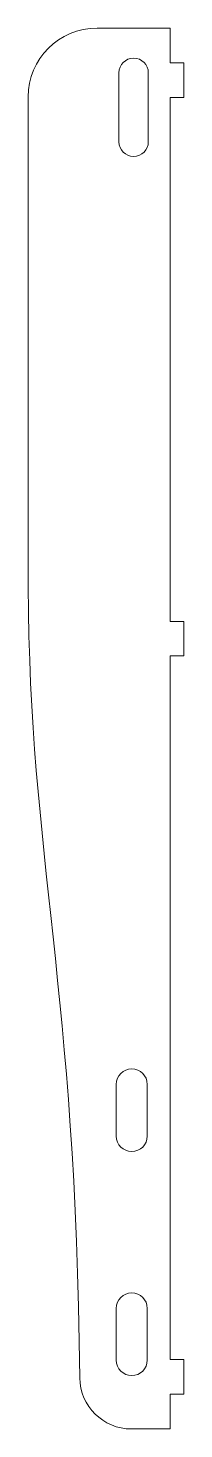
# Model space of a CAD drawing. Header units: millimetres. Extents: x 0 to 45, y -245 to 162.
import ezdxf

# ---------------------------------------------------------------- set-up
doc = ezdxf.new("R2010")
doc.units = ezdxf.units.MM
doc.layers.add('1', color=7, linetype='Continuous', true_color=0xffffff)

msp = doc.modelspace()

# ---------------------------------------------------------------- linework, layer by layer
at = {"layer": '1', "color": 163, "linetype": 'Continuous', "lineweight": 18}
for p, q in [((19.99, 162.01), (41.08, 162.01)), ((41.08, 151.86), (41.08, 162.01)), ((41.08, 151.86), (45.08, 151.86)), ((45.08, 151.86), (45.08, 141.86)), ((-0.01, 142.01), (-0.01, 8.36)), ((45.08, 141.86), (41.08, 141.86)), ((41.08, -10.15), (41.08, 141.86)), ((41.08, -10.15), (45.08, -10.15)), ((45.08, -10.15), (45.08, -20.15)), ((45.08, -20.15), (41.08, -20.15)), ((41.08, -224.35), (41.08, -20.15)), ((41.08, -224.35), (45.08, -224.35)), ((45.08, -224.35), (45.08, -234.35)), ((45.08, -234.35), (41.08, -234.35)), ((41.08, -244.5), (41.08, -234.35)), ((41.08, -244.5), (29.92, -244.5))]:
    msp.add_line(p, q, dxfattribs=at)
at = {"layer": '1', "color": 150, "linetype": 'Continuous', "lineweight": 18}
for p, q in [((26.28, 149.01), (26.28, 129.01)), ((34.78, 129.01), (34.78, 149.01)), ((25.49, -144.5), (25.49, -159.5)), ((34.49, -159.5), (34.49, -144.5)), ((25.49, -209.5), (25.49, -224.5)), ((34.49, -224.5), (34.49, -209.5))]:
    msp.add_line(p, q, dxfattribs=at)
at = {"layer": '1', "color": 163, "linetype": 'Continuous', "lineweight": 18}
for centre, radius, start, end in [((19.99, 142.01), 20, 90, 180), ((1961.78, 6.73), 1961.8, 179.95251, 180.19657), ((29.92, -229.5), 15, 180.5372, 270)]:
    msp.add_arc(centre, radius, start, end, dxfattribs=at)
at = {"layer": '1', "color": 150, "linetype": 'Continuous', "lineweight": 18}
for centre, radius, start, end in [((30.53, 149.01), 4.25, 0, 180), ((30.53, 129.01), 4.25, 180, 0), ((29.99, -144.5), 4.5, 90.0012, 180), ((29.99, -144.5), 4.5, 0.001, 89.9984), ((29.99, -159.5), 4.5, 180, 269.9988), ((29.99, -159.5), 4.5, 270.0016, 359.999), ((29.99, -209.5), 4.5, 90.0012, 180), ((29.99, -209.5), 4.5, 0.001, 89.9984), ((29.99, -224.5), 4.5, 180, 269.9988), ((29.99, -224.5), 4.5, 270.0016, 359.999)]:
    msp.add_arc(centre, radius, start, end, dxfattribs=at)
at = {"layer": '1', "color": 163, "linetype": 'Continuous', "lineweight": 18}
msp.add_open_spline([(0, 0), (0.44, -79.87), (13.84, -114.77), (14.92, -229.64)], degree=3, dxfattribs=at)

doc.saveas('drawing.dxf')
